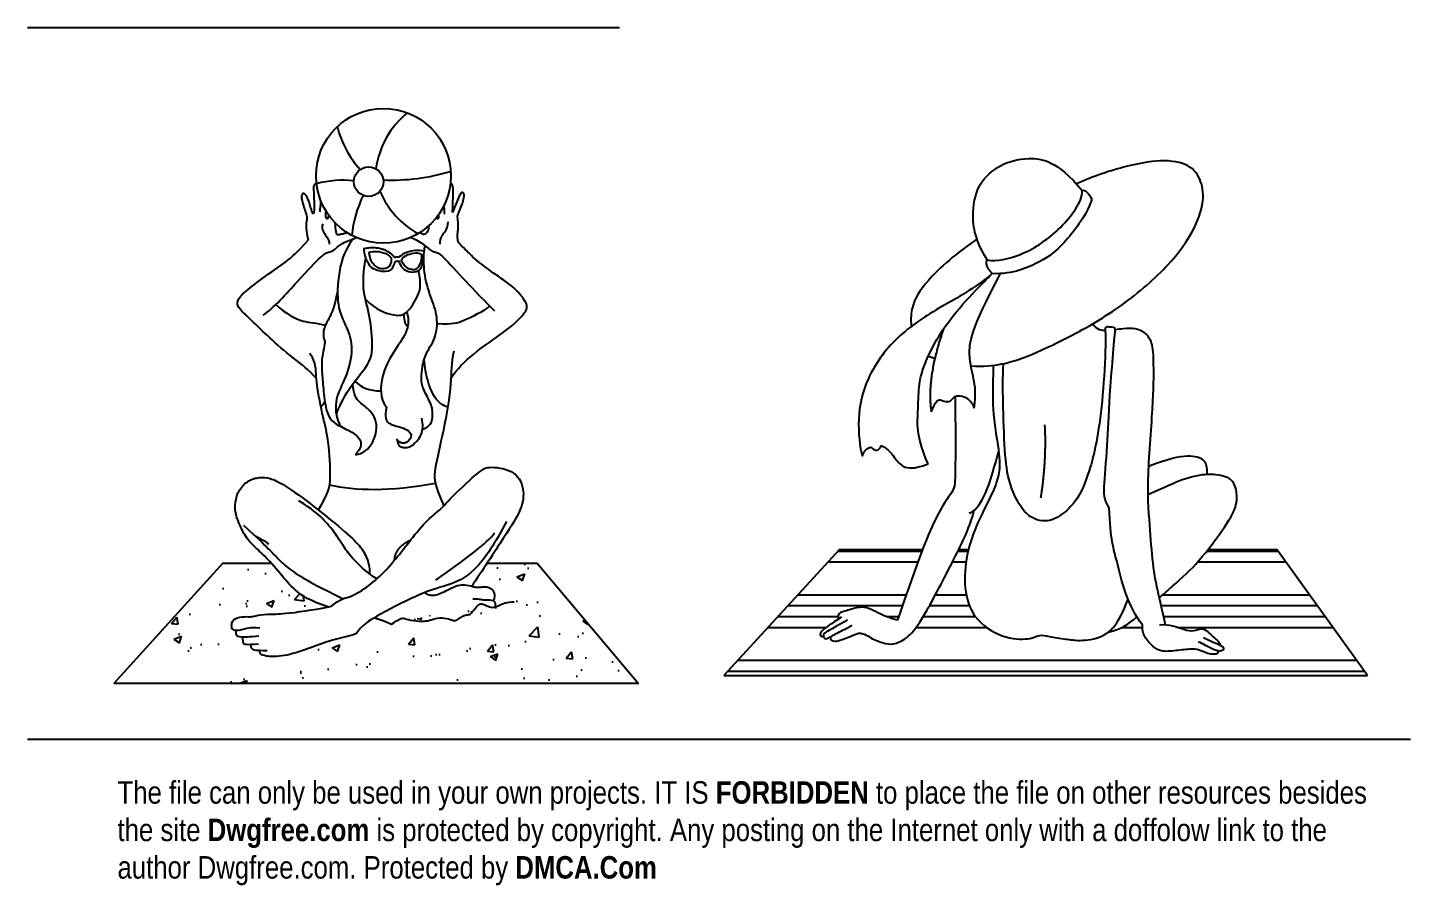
# Model space of a CAD drawing. Header units: millimetres. Extents: x 80390 to 381980, y 864 to 399608.
# Drawn here: x 80390 to 381980, y 864 to 188052 of the extents above; entities that cross this region are included whole.
import ezdxf

# ---------------------------------------------------------------- set-up
doc = ezdxf.new("R2010")
doc.units = ezdxf.units.MM
doc.layers.add('01 - DWGFREE.com', color=1, linetype='Continuous')
doc.layers.add('01 - DWGFREE.com @ 1', color=1, linetype='Continuous')
doc.styles.add('Ajith', font='swissc.ttf', dxfattribs={"height": 9})

# ---------------------------------------------------------------- blocks, each defined once
blk = doc.blocks.new('3e2wAFRFT')
h = blk.add_hatch()
h.set_pattern_fill('AR-CONC', color=256, scale=94.5)
h.set_pattern_definition([(50, (-229784, -18717), (17216.45, -1506.24), [1800.2, -19802.5]), (355, (-229784, -18717), (-3330.5, 18054.9), [1440.2, -15842.04]), (100.4514, (-228349, -18843), (13885.95, 16548.6), [1529.96, -16829.5]), (46.184, (-229784, -13917), (25617, -3973), [2700.3, -29703.7]), (96.6356, (-227650, -14248), (22434.7, 23381.8), [2295, -25244.3]), (351.184, (-229784, -13917), (22434.7, 23381.8), [2160.3, -23763]), (21, (-227383, -15117), (14327.56, -9664.06), [1800.2, -19802.5]), (326, (-227383, -15117), (5840.3, 17405.76), [1440.2, -15842]), (71.4514, (-226190, -15922), (20167.85, 7741.7), [1529.96, -16829.5]), (37.5, (-229783.5, -18717), (291.87, 7990.45), [0, -15649.96, 0, -16082.01, 0, -15901.99]), (7.5, (-229783.5, -18717), (6314.46, 9467.06), [0, -9169.15, 0, -15289.91, 0, -6060.76]), (327.5, (-235136, -18717), (12813.31, -541.37), [0, -6000.75, 0, -18722.34, 0, -24843.1]), (317.5, (-237536, -18717), (13998.2, 2402.8), [0, -7800.98, 0, -12433.55, 0, -17642.2])])
edge = h.paths.add_edge_path()
edge.add_line((213611, 44884), (191514, 71205))
edge.add_line((191514, 71205), (180623, 71205))
edge.add_spline(control_points=[(180623, 71205), (179465, 69440), (178281, 67647), (177238, 66093)], knot_values=[14.4832778, 14.4832778, 14.4832778, 14.4832778, 14.9247623, 14.9247623, 14.9247623, 14.9247623], degree=3, periodic=0)
edge.add_spline(control_points=[(177238, 66093), (177315, 66074), (177865, 65935), (178266, 65830), (179160, 65879), (180378, 66016), (181173, 65781), (181929, 65300), (182263, 64661), (182344, 63808), (182021, 62910)], knot_values=[0.0867124, 0.0867124, 0.0867124, 0.0867124, 0.2370207, 1.2370207, 2.2370207, 3.2370207, 4.2370207, 5.2370207, 6.2370207, 7.1503083, 7.1503083, 7.1503083, 7.1503083], degree=3, periodic=0)
edge.add_spline(control_points=[(182021, 62910), (182190, 62828), (182396, 62581), (182474, 62246), (182454, 61675)], knot_values=[0.1988645, 0.1988645, 0.1988645, 0.1988645, 0.8082099, 1.6093454, 1.6093454, 1.6093454, 1.6093454], degree=3, periodic=0)
edge.add_spline(control_points=[(186480, 62773), (185062, 62788), (182698, 61752), (181738, 61386), (180546, 61908), (179330, 62403), (178699, 62163), (177287, 60392), (176761, 59911), (176070, 59941), (175094, 59596), (173979, 58665), (173402, 58561), (171789, 59227), (169807, 59301), (167902, 58632), (166689, 58446), (163703, 58726), (162234, 59285), (161581, 59099), (159715, 57840)], knot_values=[0, 0, 0, 0, 1, 2, 3, 4, 5, 6, 7, 8, 9, 10, 11, 12, 13, 14, 15, 16, 17, 18, 18, 18, 18], degree=3, periodic=0)
edge.add_spline(control_points=[(182021, 62910), (182190, 62828), (182396, 62581), (182474, 62246), (182454, 61675)], knot_values=[0.1988645, 0.1988645, 0.1988645, 0.1988645, 0.8082099, 1.6093454, 1.6093454, 1.6093454, 1.6093454], degree=3, periodic=0)
edge.add_spline(control_points=[(186480, 62773), (185062, 62788), (182698, 61752), (181738, 61386), (180546, 61908), (179330, 62403), (178699, 62163), (177287, 60392), (176761, 59911), (176070, 59941), (175094, 59596), (173979, 58665), (173402, 58561), (171789, 59227), (169807, 59301), (167902, 58632), (166689, 58446), (163703, 58726), (162234, 59285), (161581, 59099), (159715, 57840)], knot_values=[0, 0, 0, 0, 1, 2, 3, 4, 5, 6, 7, 8, 9, 10, 11, 12, 13, 14, 15, 16, 17, 18, 18, 18, 18], degree=3, periodic=0)
edge.add_spline(control_points=[(159715, 57840), (158223, 58622), (156032, 59271)], knot_values=[0.2007525, 0.2007525, 0.2007525, 1, 1, 1], degree=2, periodic=0)
edge.add_spline(control_points=[(156032, 59271), (154827, 58549), (152794, 57112), (152362, 55819), (150729, 55306), (145534, 54118), (141010, 52172), (135437, 50615), (132111, 50914), (131286, 51207), (131013, 51631), (131026, 52097)], knot_values=[4.3442329, 4.3442329, 4.3442329, 4.3442329, 5, 6, 7, 8, 9, 10, 11, 12, 12.6633663, 12.6633663, 12.6633663, 12.6633663], degree=3, periodic=0)
edge.add_spline(control_points=[(131026, 52097), (129930, 52131), (129481, 52294), (129120, 52647), (129072, 53406)], knot_values=[0.2672223, 0.2672223, 0.2672223, 0.2672223, 1, 1.7961858, 1.7961858, 1.7961858, 1.7961858], degree=3, periodic=0)
edge.add_spline(control_points=[(129072, 53406), (128664, 53387), (127683, 53371), (127460, 53713), (127332, 54229), (127318, 55028)], knot_values=[0.5224102, 0.5224102, 0.5224102, 0.5224102, 1, 2, 2.8705786, 2.8705786, 2.8705786, 2.8705786], degree=3, periodic=0)
edge.add_spline(control_points=[(127318, 55028), (127080, 55032), (126115, 55095), (125844, 55425), (125878, 56485)], knot_values=[0.7723566, 0.7723566, 0.7723566, 0.7723566, 1, 1.8323392, 1.8323392, 1.8323392, 1.8323392], degree=3, periodic=0)
edge.add_spline(control_points=[(125878, 56485), (125807, 56486), (125333, 56514), (124977, 56733), (124787, 57702), (125270, 59225), (128021, 59587), (129205, 59416), (130294, 59816), (133618, 60139), (135810, 59991), (143475, 61102), (145856, 61615)], knot_values=[1.83799, 1.83799, 1.83799, 1.83799, 2, 3, 4, 5, 6, 7, 8, 9, 10, 10.8885141, 10.8885141, 10.8885141, 10.8885141], degree=3, periodic=0)
edge.add_spline(control_points=[(145856, 61615), (141708, 63095), (138740, 65046), (136336, 67872), (134297, 70303), (133495, 71205)], knot_values=[0.1037696, 0.1037696, 0.1037696, 0.1037696, 1, 2, 2.6887158, 2.6887158, 2.6887158, 2.6887158], degree=3, periodic=0)
edge.add_line((133495, 71205), (122983, 71205))
edge.add_line((122983, 71205), (99165, 44884))
edge.add_line((99165, 44884), (213611, 44884))
for p, q in [((122983, 71205), (99165, 44884)), ((122983, 71205), (133495, 71205)), ((180623, 71205), (191514, 71205)), ((191514, 71205), (213611, 44884)), ((213611, 44884), (99165, 44884))]:
    blk.add_line(p, q)
for centre, radius in [((157990, 155707), 14706), ((154765, 154436), 3235)]:
    blk.add_circle(centre, radius)
for centre, radius, start, end in [((175251, 154656), 19078, 129.12772, 172.16915), ((169600, 171958), 22373, 194.31513, 221.69822), ((149102, 132600), 22144, 83.69311, 104.96433), ((159655, 199884), 45108, 267.86927, 286.76055), ((177399, 139967), 26452, 154.31145, 174.02621), ((174879, 159839), 19185, 203.03171, 240.85118)]:
    blk.add_arc(centre, radius, start, end)
for points, knots in [([(143416, 153741), (143212, 153993), (142865, 153827), (142691, 153366), (142978, 148093), (142643, 147201), (142346, 148000), (141565, 150860), (140840, 151937), (140153, 151844), (140023, 150637), (141249, 147127), (141402, 146293), (140892, 144702), (141553, 141675)], [0.2209525, 0.2209525, 0.2209525, 0.2209525, 1, 2, 3, 4, 5, 6, 7, 8, 9, 10, 11, 12, 12, 12, 12]), ([(145392, 148121), (145313, 147031), (145413, 146562), (145682, 146363), (145960, 146450), (146111, 147038)], [0.2714522, 0.2714522, 0.2714522, 0.2714522, 1, 2, 2.648509, 2.648509, 2.648509, 2.648509]), ([(167841, 144788), (167880, 143826), (167251, 142943), (166622, 142805), (165988, 143366)], [0.1948702, 0.1948702, 0.1948702, 0.1948702, 1, 1.7181036, 1.7181036, 1.7181036, 1.7181036]), ([(169440, 146478), (169838, 146327), (170006, 146415), (170127, 146652), (170039, 147275)], [0.2326781, 0.2326781, 0.2326781, 0.2326781, 1, 1.7009755, 1.7009755, 1.7009755, 1.7009755]), ([(131791, 125314), (134050, 126848), (139763, 133282), (144964, 138863), (146406, 139156), (147079, 139324), (148559, 140803), (150259, 141547), (151196, 141830), (152016, 142269)], [0, 0, 0, 0, 1, 2, 3, 4, 5, 6, 6.8402092, 6.8402092, 6.8402092, 6.8402092]), ([(143351, 111533), (141802, 113287), (138047, 116049), (132954, 120500), (129313, 124056), (127823, 125503), (126236, 126937), (125856, 128495), (128075, 130710), (132611, 134110), (136769, 136838), (139336, 139119), (141553, 141675)], [0.0846836, 0.0846836, 0.0846836, 0.0846836, 1, 2, 3, 4, 5, 6, 7, 8, 9, 10, 10, 10, 10]), ([(134494, 127597), (136715, 125586), (140413, 123563), (143384, 123670), (145334, 123091)], [0, 0, 0, 0, 1, 1.8648162, 1.8648162, 1.8648162, 1.8648162]), ([(181203, 127277), (179593, 126009), (175033, 123803), (173191, 123252), (169688, 123397)], [0, 0, 0, 0, 1, 1.889332, 1.889332, 1.889332, 1.889332]), ([(163107, 126032), (163640, 124158), (163236, 121427), (159970, 117076), (157510, 112360), (157106, 107080), (158682, 105189)], [0.0817032, 0.0817032, 0.0817032, 0.0817032, 1, 2, 3, 4, 4, 4, 4]), ([(143793, 82797), (146070, 86502), (146644, 89277), (146041, 98409), (144954, 102243), (143180, 111147), (143405, 113429), (142874, 115647), (141909, 117013)], [0.0914755, 0.0914755, 0.0914755, 0.0914755, 1, 2, 3, 4, 5, 6, 6, 6, 6]), ([(173382, 117428), (172658, 114789), (173089, 111310), (171089, 99698), (169068, 91759), (168940, 88641), (171133, 83666)], [0, 0, 0, 0, 1, 2, 3, 3.80232, 3.80232, 3.80232, 3.80232]), ([(151886, 94857), (154700, 95146), (157587, 100698), (155025, 104845), (152981, 105916), (151450, 107869), (151322, 110279)], [0, 0, 0, 0, 1, 2, 3, 3.7864751, 3.7864751, 3.7864751, 3.7864751]), ([(146689, 61808), (148442, 63409), (150379, 63510), (154181, 65696), (158175, 69039), (162376, 74218), (163125, 75216), (167434, 80689), (170370, 82645), (172861, 85713), (179187, 91458), (180900, 92441), (187135, 91421), (188932, 86823), (187998, 82584), (185264, 78312), (179422, 69347), (177238, 66093)], [0, 0, 0, 0, 1, 2, 3, 4, 5, 6, 7, 8, 9, 10, 11, 12, 13, 14, 14.9247623, 14.9247623, 14.9247623, 14.9247623]), ([(145856, 61615), (141708, 63095), (138740, 65046), (136046, 68213), (132272, 72723), (129482, 75019), (127579, 77311), (125663, 81763), (125585, 83730), (126029, 86611), (127895, 88872), (130256, 89961), (132750, 89878), (134979, 89136), (140703, 85311), (148880, 78752), (152856, 75072), (154173, 73023), (155085, 70223), (154926, 68884)], [0.1037696, 0.1037696, 0.1037696, 0.1037696, 1, 2, 3, 4, 5, 6, 7, 8, 9, 10, 11, 12, 13, 14, 15, 16, 16.8457852, 16.8457852, 16.8457852, 16.8457852]), ([(156542, 67741), (152615, 70330), (148683, 75536), (147680, 77488), (144645, 81200), (142530, 82848), (139574, 84819)], [0.0769149, 0.0769149, 0.0769149, 0.0769149, 1, 2, 3, 4, 4, 4, 4]), ([(127448, 79492), (130655, 76604), (133245, 73963), (134888, 72279), (136834, 70277), (140740, 67730), (143716, 66121), (149199, 63423)], [0, 0, 0, 0, 1, 2, 3, 4, 4.9041379, 4.9041379, 4.9041379, 4.9041379]), ([(184802, 80249), (182283, 75411), (178262, 69316), (172880, 66424), (168019, 65499), (157198, 60120), (152850, 57280), (152362, 55819), (150729, 55306), (145534, 54118), (141010, 52172), (135437, 50615), (132111, 50914), (131286, 51207), (131013, 51631), (131026, 52097)], [0, 0, 0, 0, 1, 2, 3, 4, 5, 6, 7, 8, 9, 10, 11, 12, 12.6633663, 12.6633663, 12.6633663, 12.6633663]), ([(182021, 62910), (182344, 63808), (182263, 64661), (181929, 65300), (181173, 65781), (180378, 66016), (179160, 65879), (178266, 65830), (177707, 65977), (175623, 66497), (174316, 66346), (172205, 65391), (170847, 64663), (169364, 64110), (168406, 64110), (167574, 64222), (167042, 64763)], [0.0867124, 0.0867124, 0.0867124, 0.0867124, 1, 2, 3, 4, 5, 6, 7, 8, 9, 10, 11, 12, 13, 13.7248279, 13.7248279, 13.7248279, 13.7248279]), ([(182454, 61675), (182474, 62246), (182375, 62674), (181894, 63117), (179523, 63096), (179012, 63297), (178114, 63328), (177464, 63328)], [0.1988645, 0.1988645, 0.1988645, 0.1988645, 1, 2, 3, 4, 5, 5, 5, 5]), ([(130794, 55233), (128855, 55081), (126312, 54854), (125844, 55425), (125878, 56485)], [0, 0, 0, 0, 1, 1.8323392, 1.8323392, 1.8323392, 1.8323392]), ([(130736, 53504), (129463, 53428), (127733, 53295), (127460, 53713), (127332, 54229), (127318, 55028)], [0, 0, 0, 0, 1, 2, 2.8705786, 2.8705786, 2.8705786, 2.8705786]), ([(132618, 52079), (130090, 52079), (129544, 52233), (129120, 52647), (129072, 53406)], [0, 0, 0, 0, 1, 1.7961858, 1.7961858, 1.7961858, 1.7961858])]:
    blk.add_open_spline(points, degree=3, knots=knots)
for points, degree in [([(173030, 147741), (173237, 151450), (173228, 153717), (172888, 154045), (172600, 154030)], 3), ([(174169, 146936), (175508, 150309), (175651, 151541), (175444, 152138), (174899, 152060), (174353, 150970), (173030, 147741)], 3), ([(144145, 147868), (144404, 150078)], 1), ([(171149, 149141), (171281, 148151), (171256, 147326)], 2), ([(144766, 145243), (144315, 144252), (145427, 142811), (146267, 141281), (146177, 140830)], 3), ([(147833, 142914), (147536, 143856), (147488, 145413)], 2), ([(170340, 140802), (170340, 142353), (171534, 143403), (172059, 144692), (172107, 145670)], 3), ([(172727, 111508), (175243, 115572), (184692, 121493), (189289, 126036), (189544, 127721), (186779, 131325), (181821, 134531), (177997, 137445), (175664, 139810), (174401, 141040), (174239, 141494), (174026, 142765), (174435, 144748), (174169, 146936)], 3), ([(151425, 141972), (149277, 139336), (147911, 133482), (147881, 126390), (150362, 122161), (151580, 117392), (149485, 110738), (147066, 106759), (147773, 102370), (148741, 100993)], 3), ([(147833, 142914), (148602, 142870), (150026, 143344)], 2), ([(163947, 142261), (164953, 141957), (167305, 140387), (167931, 139632), (168889, 139153), (169829, 139043), (171339, 137754), (177524, 130960), (180864, 127640), (182212, 126236)], 3), ([(153689, 139839), (157959, 140733), (160409, 137989)], 2), ([(153689, 139839), (153689, 138625), (154500, 136827), (155229, 135648), (157028, 134920), (159091, 134796), (160099, 135338), (160578, 137097)], 3), ([(154777, 139002), (155439, 139365), (158431, 139483), (159760, 137761)], 3), ([(154777, 139002), (155040, 137359), (155861, 136346), (156666, 135664), (157802, 135437), (158974, 135594), (159813, 136468), (159760, 137761)], 3), ([(161370, 137137), (161716, 135823), (163043, 134743), (164834, 134641), (166142, 135196), (166646, 136461), (166906, 139274)], 3), ([(166906, 139274), (163947, 139854), (162108, 138550), (161456, 138016)], 3), ([(161917, 137189), (161917, 137643), (162945, 138465), (164524, 138876), (165736, 138973), (166385, 138443)], 3), ([(166906, 139274), (167056, 140529)], 1), ([(147728, 103606), (149522, 108693), (155440, 114532), (155700, 118698), (155026, 126105), (153222, 130613), (153833, 136417), (154147, 137662)], 3), ([(160409, 137989), (161456, 138016), (161456, 138016)], 2), ([(160578, 137097), (161370, 137137)], 1), ([(161917, 137189), (162609, 136021), (163150, 135556), (164276, 135265), (164990, 135265), (165606, 135708), (166158, 136724), (166374, 137654), (166385, 138443)], 3), ([(166504, 100381), (168360, 101072), (168815, 103020), (168685, 105618), (166736, 108865), (166021, 111268), (166836, 116793), (169461, 119942), (169986, 125032), (168238, 129252), (166679, 134570), (166812, 138347), (166742, 138355)], 3), ([(154065, 128775), (156485, 126371), (160396, 125126), (162800, 125184), (165494, 129034), (166421, 131959), (165605, 135036)], 3), ([(147992, 130437), (147194, 126904), (146246, 124749), (144845, 122400), (144845, 120181), (145340, 119729), (145014, 118096), (144505, 115720), (144505, 113618), (144838, 109947), (145264, 105116), (146330, 102026), (148741, 100993)], 3), ([(162386, 125521), (162474, 124007), (162694, 123256), (163283, 122777)], 3), ([(172008, 105300), (169812, 105695), (167532, 108667), (166880, 115661)], 3), ([(151763, 110869), (153204, 109480), (154797, 108863), (157451, 108759)], 3), ([(144366, 105300), (144754, 105629), (145219, 106470)], 2), ([(158682, 105189), (158241, 103046), (158745, 101596), (161705, 100880), (163125, 100361), (164405, 99241), (163308, 97265), (161607, 97227), (160884, 98217)], 3), ([(160884, 98217), (161100, 96758), (162331, 96289), (164006, 96428), (166639, 99059), (166639, 101527), (166379, 102793)], 3), ([(148741, 100993), (151454, 99653), (153149, 98535), (153330, 96299), (151886, 94857)], 3), ([(146260, 88247), (151682, 87055), (159591, 86737), (169335, 88656)], 3), ([(130012, 77141), (131535, 76380), (132942, 75564), (132908, 75291)], 3), ([(160422, 71834), (160655, 74719), (163932, 76234)], 2), ([(169407, 67483), (175500, 71745), (180821, 75683), (182243, 77794)], 3), ([(131003, 57018), (128836, 57246), (127220, 56524), (125471, 56430), (124977, 56733), (124787, 57702), (125270, 59225), (128021, 59587), (129205, 59416), (130294, 59816), (133618, 60139), (135895, 59985), (144402, 61237), (146689, 61808)], 3), ([(159715, 57840), (161581, 59099), (162234, 59285), (163703, 58726), (166689, 58446), (167902, 58632), (169807, 59301), (171789, 59227), (173402, 58561), (173979, 58665), (175094, 59596), (176070, 59941), (176761, 59911), (177287, 60392), (178699, 62163), (179330, 62403), (180546, 61908), (181738, 61386), (182698, 61752), (185062, 62788), (186480, 62773)], 3), ([(156032, 59271), (158223, 58622), (159715, 57840)], 2)]:
    blk.add_open_spline(points, degree=degree)
blk = doc.blocks.new('RTGBFVN')
h = blk.add_hatch()
h.set_pattern_fill('ANSI34', color=256, scale=750, angle=135)
edge = h.paths.add_edge_path()
edge.add_spline(control_points=[(316151, 56145), (315778, 55856), (313508, 54514), (309408, 54186), (307051, 54600), (302830, 55178), (301053, 55666), (299765, 54645), (293990, 54378), (286926, 58374), (284571, 64812), (284791, 70377), (285447, 73493), (285621, 74197)], knot_values=[5.7077857, 5.7077857, 5.7077857, 5.7077857, 5.9007382, 6.9007382, 7.9007382, 8.9007382, 9.9007382, 10.9007382, 11.9007382, 12.9007382, 13.9007382, 14.9007382, 15.1929525, 15.1929525, 15.1929525, 15.1929525], degree=3, periodic=0)
edge.add_line((285621, 74197), (283493, 74197))
edge.add_spline(control_points=[(283493, 74197), (283143, 73480), (280543, 68281), (276000, 59636), (272879, 55108), (269659, 53436), (267759, 53498), (264504, 54541), (262959, 55876), (261602, 55918)], knot_values=[0, 0, 0, 0, 0.159409, 1.159409, 2.159409, 3.159409, 4.159409, 5.159409, 6.159409, 6.159409, 6.159409, 6.159409], degree=3, periodic=0)
edge.add_spline(control_points=[(261602, 55918), (258117, 54479), (256447, 53895), (255320, 54416), (255448, 55088)], knot_values=[0, 0, 0, 0, 1, 2, 2, 2, 2], degree=3, periodic=0)
edge.add_spline(control_points=[(255448, 55088), (255312, 55016), (254591, 54645), (254223, 54615), (254031, 55028), (253991, 55171)], knot_values=[2.4943861, 2.4943861, 2.4943861, 2.4943861, 2.7009877, 3.7009877, 4.2066016, 4.2066016, 4.2066016, 4.2066016], degree=3, periodic=0)
edge.add_spline(control_points=[(253991, 55171), (253849, 55147), (253435, 55141), (253303, 55304), (253225, 55871), (253897, 56749), (255292, 57691), (257913, 59447)], knot_values=[0, 0, 0, 0, 0.3621632, 1.3621632, 2.3621632, 3.3621632, 4.3621632, 4.3621632, 4.3621632, 4.3621632], degree=3, periodic=0)
edge.add_spline(control_points=[(257153, 58937), (257131, 59232), (257153, 60346), (258323, 60577), (261742, 61705), (264031, 61544), (266966, 59545), (270143, 58763)], knot_values=[0, 0, 0, 0, 0.3375516, 1.3375516, 2.3375516, 3.3375516, 4.3375516, 4.3375516, 4.3375516, 4.3375516], degree=3, periodic=0)
edge.add_spline(control_points=[(270143, 58763), (272544, 65914), (274254, 70734), (275587, 74197)], knot_values=[3.4458826, 3.4458826, 3.4458826, 3.4458826, 4, 4, 4, 4], degree=3, periodic=0)
edge.add_line((275587, 74197), (257469, 74197))
edge.add_line((257469, 74197), (232218, 46666))
edge.add_line((232218, 46666), (372612, 46666))
edge.add_line((372612, 46666), (352861, 74197))
edge.add_line((352861, 74197), (337876, 74197))
edge.add_spline(control_points=[(337876, 74197), (337201, 73339), (334519, 70063), (331825, 67635), (328208, 64487), (327174, 63593)], knot_values=[1.6096457, 1.6096457, 1.6096457, 1.6096457, 1.9490233, 2.9490233, 3.3393776, 3.3393776, 3.3393776, 3.3393776], degree=3, periodic=0)
edge.add_spline(control_points=[(327174, 63593), (327513, 62066), (327944, 60176), (328503, 57757)], knot_values=[10.6405325, 10.6405325, 10.6405325, 10.6405325, 10.9281071, 10.9281071, 10.9281071, 10.9281071], degree=3, periodic=0)
edge.add_spline(control_points=[(328503, 57757), (330042, 57672), (333064, 56460), (334717, 56330), (336596, 57060), (337535, 56435), (340276, 54017), (340561, 53543), (340481, 53284)], knot_values=[0.2054919, 0.2054919, 0.2054919, 0.2054919, 1, 2, 3, 4, 5, 5.7805239, 5.7805239, 5.7805239, 5.7805239], degree=3, periodic=0)
edge.add_spline(control_points=[(340481, 53284), (340567, 53240), (341319, 52820), (341286, 52197), (340600, 51957), (340073, 52019), (339926, 52048)], knot_values=[0.8860936, 0.8860936, 0.8860936, 0.8860936, 1, 2, 3, 3.3524115, 3.3524115, 3.3524115, 3.3524115], degree=3, periodic=0)
edge.add_spline(control_points=[(339926, 52048), (340121, 51341), (339247, 51251), (337790, 51341), (336334, 52147), (334698, 52528), (331382, 52147), (327707, 51721), (325959, 52796), (323786, 55192), (323456, 56701), (323563, 57706)], knot_values=[0, 0, 0, 0, 1, 2, 3, 4, 5, 6, 7, 8, 9, 9, 9, 9], degree=3, periodic=0)
edge.add_spline(control_points=[(323563, 57706), (323132, 58239), (322720, 58830), (322331, 59460)], knot_values=[0, 0, 0, 0, 0.2875578, 0.2875578, 0.2875578, 0.2875578], degree=3, periodic=0)
edge.add_spline(control_points=[(322331, 59460), (320273, 57740), (318940, 56752), (316151, 56145)], knot_values=[0, 0, 0, 0, 0.9642315, 0.9642315, 0.9642315, 0.9642315], degree=3, periodic=0)
for p, q in [((257469, 74197), (232218, 46666)), ((257469, 74197), (275587, 74197)), ((283493, 74197), (285621, 74197)), ((337876, 74197), (352861, 74197)), ((372612, 46666), (352861, 74197)), ((232218, 46666), (372612, 46666))]:
    blk.add_line(p, q)
for points, knots in [([(286124, 114260), (288935, 114019), (293539, 114536), (299699, 116684), (312181, 122745), (323358, 130290), (333162, 140186), (337165, 149253), (336667, 154102), (334614, 157956), (328768, 159448), (320620, 158142), (312782, 155656), (309158, 153933)], [0.1970724, 0.1970724, 0.1970724, 0.1970724, 1, 2, 3, 4, 5, 6, 7, 8, 9, 10, 11, 11, 11, 11]), ([(287455, 141905), (281659, 137858), (275784, 132178), (273319, 128033), (272938, 124574), (273117, 122849)], [0.045147, 0.045147, 0.045147, 0.045147, 1, 2, 2.5802237, 2.5802237, 2.5802237, 2.5802237]), ([(286807, 104999), (287282, 108162), (286839, 111547), (285524, 115894), (285958, 122055), (292614, 134378)], [0, 0, 0, 0, 1, 2, 2.9667152, 2.9667152, 2.9667152, 2.9667152]), ([(315443, 122005), (315649, 116483), (314299, 98838), (311367, 89383), (309288, 84562), (304639, 80507), (301638, 80254), (299398, 80972), (296947, 83084), (294284, 88828), (293481, 94869), (293113, 106371), (293092, 111486), (293212, 114716)], [0, 0, 0, 0, 1, 2, 3, 4, 5, 6, 7, 8, 9, 10, 10.8269006, 10.8269006, 10.8269006, 10.8269006]), ([(317625, 122198), (317594, 122706), (316317, 122694), (315543, 122792), (315320, 122403), (315443, 122005)], [0, 0, 0, 0, 1, 2, 4, 4, 4, 4]), ([(317625, 122198), (318218, 122267), (319952, 122483), (322006, 122538), (323982, 121682), (325728, 119609), (325959, 115198), (325934, 106347), (324313, 88134), (325231, 78037), (325706, 70342), (326700, 65562), (328503, 57757)], [1.5050715, 1.5050715, 1.5050715, 1.5050715, 2, 3, 4, 5, 6, 7, 8, 9, 10, 10.9281071, 10.9281071, 10.9281071, 10.9281071]), ([(291016, 114330), (290824, 109316), (290839, 103331), (292578, 94088), (292333, 90443), (290918, 86444), (287058, 79305), (284859, 72095), (284571, 64812), (286926, 58374), (293990, 54378), (299765, 54645), (301053, 55666), (302830, 55178), (307051, 54600), (309408, 54186), (314737, 54613), (318293, 57688), (320406, 63292)], [0.1096355, 0.1096355, 0.1096355, 0.1096355, 1, 2, 3, 4, 5, 6, 7, 8, 9, 10, 11, 12, 13, 14, 15, 15.8505387, 15.8505387, 15.8505387, 15.8505387]), ([(282713, 107578), (282755, 97892), (282748, 88577), (282451, 87093), (278644, 82289), (274475, 71669), (270143, 58763)], [0.0639676, 0.0639676, 0.0639676, 0.0639676, 1, 2, 3, 4, 4, 4, 4]), ([(285762, 82112), (287468, 82714), (289739, 86700), (291304, 92207), (292174, 95578)], [0, 0, 0, 0, 1, 1.8750508, 1.8750508, 1.8750508, 1.8750508]), ([(324846, 92341), (330430, 94441), (334872, 94902), (337134, 93771), (337614, 92320), (337616, 90518)], [0.134668, 0.134668, 0.134668, 0.134668, 1, 2, 2.7805185, 2.7805185, 2.7805185, 2.7805185]), ([(327174, 63593), (328208, 64487), (331825, 67635), (335548, 70990), (342212, 79871), (344357, 83929), (344051, 87986), (342519, 90130), (337923, 90819), (332834, 89802), (328335, 87728), (324722, 86057)], [1.6096457, 1.6096457, 1.6096457, 1.6096457, 2, 3, 4, 5, 6, 7, 8, 9, 9.8468821, 9.8468821, 9.8468821, 9.8468821]), ([(261602, 55918), (262959, 55876), (264504, 54541), (267759, 53498), (269659, 53436), (272879, 55108), (276000, 59636), (281949, 70955), (286191, 79656), (286812, 82712)], [0, 0, 0, 0, 1, 2, 3, 4, 5, 6, 6.827364, 6.827364, 6.827364, 6.827364]), ([(270143, 58763), (266966, 59545), (264031, 61544), (261742, 61705), (258323, 60577), (257153, 60346), (257131, 59232), (257153, 58937)], [0, 0, 0, 0, 1, 2, 3, 4, 4.3375516, 4.3375516, 4.3375516, 4.3375516]), ([(257913, 59447), (255292, 57691), (253897, 56749), (253225, 55871), (253303, 55304), (253435, 55141), (253849, 55147), (253991, 55171)], [0, 0, 0, 0, 1, 2, 3, 4, 4.3621632, 4.3621632, 4.3621632, 4.3621632]), ([(327271, 57721), (329324, 57965), (332942, 56469), (334717, 56330), (336596, 57060), (337535, 56435), (340276, 54017), (340561, 53543), (340481, 53284)], [0, 0, 0, 0, 1, 2, 3, 4, 5, 5.7805239, 5.7805239, 5.7805239, 5.7805239])]:
    blk.add_open_spline(points, degree=3, knots=knots)
for points, degree in [([(289676, 137360), (286753, 142117), (286278, 148330), (287702, 154197), (292412, 158310), (298134, 159917), (304890, 159162), (310376, 152522)], 3), ([(289676, 137360), (291683, 136840), (297483, 138500), (301617, 140961), (305791, 144353), (309179, 148397), (310441, 151207), (310376, 152522)], 3), ([(310376, 152522), (311002, 152811), (311836, 151977), (312494, 150534)], 3), ([(312494, 150534), (311163, 146670), (305648, 139942), (302174, 137299), (295339, 134142), (290783, 134377)], 3), ([(290783, 134377), (289117, 136193), (289676, 137360)], 2), ([(290783, 134377), (286607, 130906), (279841, 127450), (269466, 120763), (263001, 111371), (261196, 102805), (261870, 96421), (262491, 94503)], 3), ([(276811, 92867), (275626, 95443), (274334, 99863), (274576, 103928), (274769, 110024), (275471, 113667), (280561, 124495), (290783, 134377), (290783, 134377)], 3), ([(280160, 122295), (276380, 111508), (277483, 104193)], 2), ([(312577, 123348), (313688, 122131), (314560, 121979), (315443, 122005)], 3), ([(316309, 83247), (315160, 85027), (315072, 87484), (316067, 98321), (316295, 107679), (317626, 122198), (317625, 122198)], 3), ([(276838, 116363), (278272, 115881)], 1), ([(277483, 104193), (278420, 106486), (279211, 107055), (280161, 106454), (281806, 106328), (282281, 107593), (283769, 107846), (285446, 107276), (286617, 105790), (286807, 104999)], 3), ([(302205, 101366), (302619, 93519), (301320, 85377)], 2), ([(262491, 94503), (262924, 96233), (264410, 96515)], 2), ([(264410, 96515), (265126, 95556), (266142, 95500), (266556, 96891)], 3), ([(266556, 96891), (268136, 96120), (269924, 93563), (271110, 92246), (273481, 91569), (276811, 92867)], 3), ([(323563, 57706), (322063, 59560), (319534, 64674), (318064, 71609), (316535, 76488), (316309, 83247)], 3), ([(259192, 58724), (254943, 56388), (254336, 55910), (253819, 55717), (254116, 54607), (254762, 54658), (257306, 56155), (259747, 57304), (260225, 57627)], 3), ([(316151, 56145), (318940, 56752), (320273, 57740), (322331, 59460)], 3), ([(339926, 52048), (340121, 51341), (339247, 51251), (337790, 51341), (336334, 52147), (334698, 52528), (331382, 52147), (327707, 51721), (325959, 52796), (323786, 55192), (323456, 56701), (323563, 57706)], 3), ([(255448, 55088), (255320, 54416), (256447, 53895), (258117, 54479), (261602, 55918)], 3), ([(336871, 54927), (338882, 53966), (341333, 53081), (341286, 52197), (340412, 51891), (339100, 52241), (337286, 53223), (336259, 53879), (335757, 53944)], 3)]:
    blk.add_open_spline(points, degree=degree)

msp = doc.modelspace()

# ---------------------------------------------------------------- linework, layer by layer
at = {"layer": '01 - DWGFREE.com', "color": 18, "true_color": 0x000000}
for p, q in [((80390, 188052), (209505, 188052)), ((80390, 32760), (381980, 32760))]:
    msp.add_line(p, q, dxfattribs=at)

# ---------------------------------------------------------------- block references
at = {"color": 1}
for name in ['3e2wAFRFT', 'RTGBFVN']:
    msp.add_blockref(name, (0, 0), dxfattribs=at)

# ---------------------------------------------------------------- texts
at = {"layer": '01 - DWGFREE.com @ 1', "color": 18, "true_color": 0x000000, "insert": (99983, 23591), "char_height": 4902.627, "width": 681462.93, "attachment_point": 1, "style": 'Ajith'}
msp.add_mtext('The file can only be used in your own projects. IT IS {\\fSwis721 Cn BT|b1|i0|c204|p34;\\C256;FORBIDDEN} to place the file on other resources besides \\Pthe site {\\fSwis721 Cn BT|b1|i0|c204|p34;\\C256;Dwgfree.com} is protected by copyright. Any posting on the Internet only with a doffolow link to the \\Pauthor Dwgfree.com. Protected by {\\fSwis721 Cn BT|b1|i0|c204|p34;\\C256;DMCA.Com}', dxfattribs=at)

doc.saveas('drawing.dxf')
